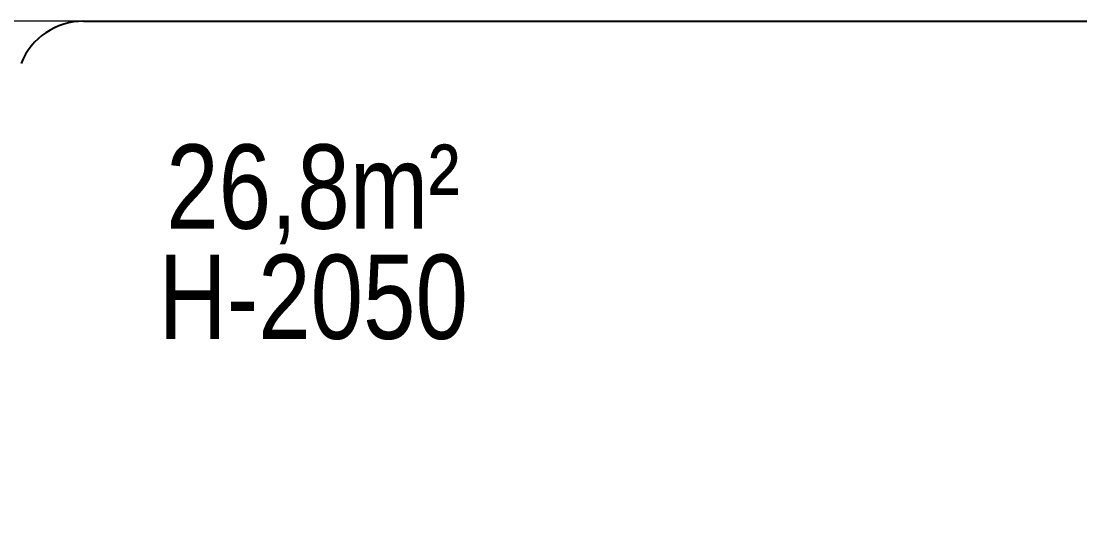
# Model space of a CAD drawing. Header units: millimetres. Extents: x -3976 to 3608, y -2418 to 2527.
# Drawn here: x -1430 to 1706, y 1060 to 2527 of the extents above; entities that cross this region are included whole.
import ezdxf

# ---------------------------------------------------------------- set-up
doc = ezdxf.new("R2010")
doc.units = ezdxf.units.MM
for name, color, linetype in [('DIKOM_ЗОНА', 90, 'Continuous'), ('DIKOM_РАЗМЕР_ЗОНА', 7, 'Continuous'), ('DIKOM_РАЗМЕР_ОБЪЕКТА', 7, 'Continuous')]:
    doc.layers.add(name, color=color, linetype=linetype)
doc.styles.add('style1', font='arialbd.ttf', dxfattribs={"width": 0.8})
doc.dimstyles.new('1-50', dxfattribs={"dimtxt": 300, "dimasz": 200, "dimexe": 100, "dimexo": 0, "dimgap": 100, "dimtad": 1, "dimtoh": 1, "dimtxsty": 'style1', "dimcen": 200, "dimclrd": 7, "dimclre": 7, "dimclrt": 7, "dimadec": 1, "dimazin": 2, "dimtfac": 1, "dimtmove": 0, "dimatfit": 2, "dimfxl": 0, "dimlwd": 25, "dimlwe": 18, "dimarcsym": 0})

# ---------------------------------------------------------------- blocks, each defined once
blk = doc.blocks.new('*D19')
at = {"layer": 'Defpoints', "color": 0, "transparency": 16777216}
for p in [(-3525.8, 2527.2), (1656, 2527.2), (1566, -1672.8)]:
    blk.add_point(p, dxfattribs=at)
at = {"layer": 'DIKOM_РАЗМЕР_ЗОНА', "color": 7, "lineweight": 18, "transparency": 16777216}
for p, q in [((1656, 2527.2), (-3625.8, 2527.2)), ((1566, -1672.8), (-3625.8, -1672.8))]:
    blk.add_line(p, q, dxfattribs=at)
at = {"layer": 'DIKOM_РАЗМЕР_ЗОНА', "color": 7, "lineweight": 25, "transparency": 16777216}
blk.add_line((-3525.8, -1472.8), (-3525.8, 2327.2), dxfattribs=at)
at = {"layer": 'DIKOM_РАЗМЕР_ЗОНА', "color": 7, "transparency": 16777216}
for points in [[(-3559.2, 2327.2), (-3492.5, 2327.2), (-3525.8, 2527.2)], [(-3559.2, -1472.8), (-3492.5, -1472.8), (-3525.8, -1672.8)]]:
    blk.add_solid(points, dxfattribs=at)
at = {"layer": 'DIKOM_РАЗМЕР_ЗОНА', "color": 7, "transparency": 16777216, "insert": (-3779, 430.8), "char_height": 300, "attachment_point": 5, "rotation": 90, "style": 'style1'}
blk.add_mtext('{\\fArial|b0|i0|c204|p34;4200}', dxfattribs=at)

msp = doc.modelspace()

# ---------------------------------------------------------------- linework, layer by layer
at = {"layer": 'DIKOM_ЗОНА'}
msp.add_line((-1244.945, 2527.238), (2607.843, 2527.238), dxfattribs=at)
msp.add_arc((-1244.945, 2327.238), 200, 90, 158.052925, dxfattribs=at)

# ---------------------------------------------------------------- texts
at = {"layer": 'DIKOM_РАЗМЕР_ОБЪЕКТА', "insert": (-1000.391, 2161.631), "char_height": 250, "attachment_point": 1, "style": 'style1'}
msp.add_mtext_dynamic_manual_height_columns('{\\fArial|b0|i0|c204|p34;26,8m²}', width=1070.65402, gutter_width=20, heights=[0], dxfattribs=at)
at = {"layer": 'DIKOM_РАЗМЕР_ОБЪЕКТА', "insert": (-1022.693, 1834.824), "char_height": 250, "width": 1021.86433, "attachment_point": 1, "style": 'style1'}
msp.add_mtext('{\\fArial|b0|i0|c204|p34;H-2050}', dxfattribs=at)

# ---------------------------------------------------------------- dimensions: what is measured, and where the dimension line sits
at = {"layer": 'DIKOM_РАЗМЕР_ЗОНА'}
dim = msp.add_linear_dim(base=(-3525.829, 2527.238), p1=(1565.983, -1672.762), p2=(1655.99, 2527.238), angle=90, text='{\\fArial|b0|i0|c204|p34;<>}', dimstyle='1-50', dxfattribs=at)
dim.commit()
dim.dimension.update_dxf_attribs({"geometry": '*D19', "text_midpoint": (-3525.829, 430.797), "dimtype": 160})

doc.saveas('drawing.dxf')
